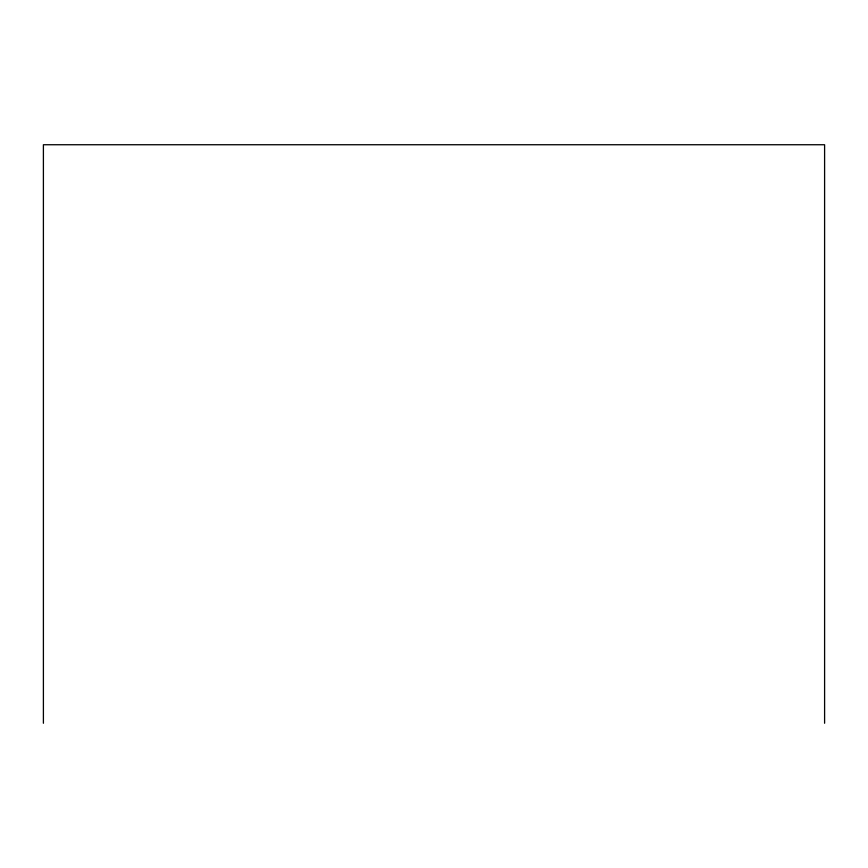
<?xml version="1.0" encoding="UTF-8"?>
<svg xmlns="http://www.w3.org/2000/svg" width="868" height="868" viewBox="0 0 868 868"><rect width="100%" height="100%" fill="white"/><g stroke="black" fill="none" stroke-linecap="round" stroke-linejoin="round"><path stroke-width="1.3" d="M824.6 723.261L824.6 144.739L43.4 144.739L43.4 723.261"/></g></svg>
